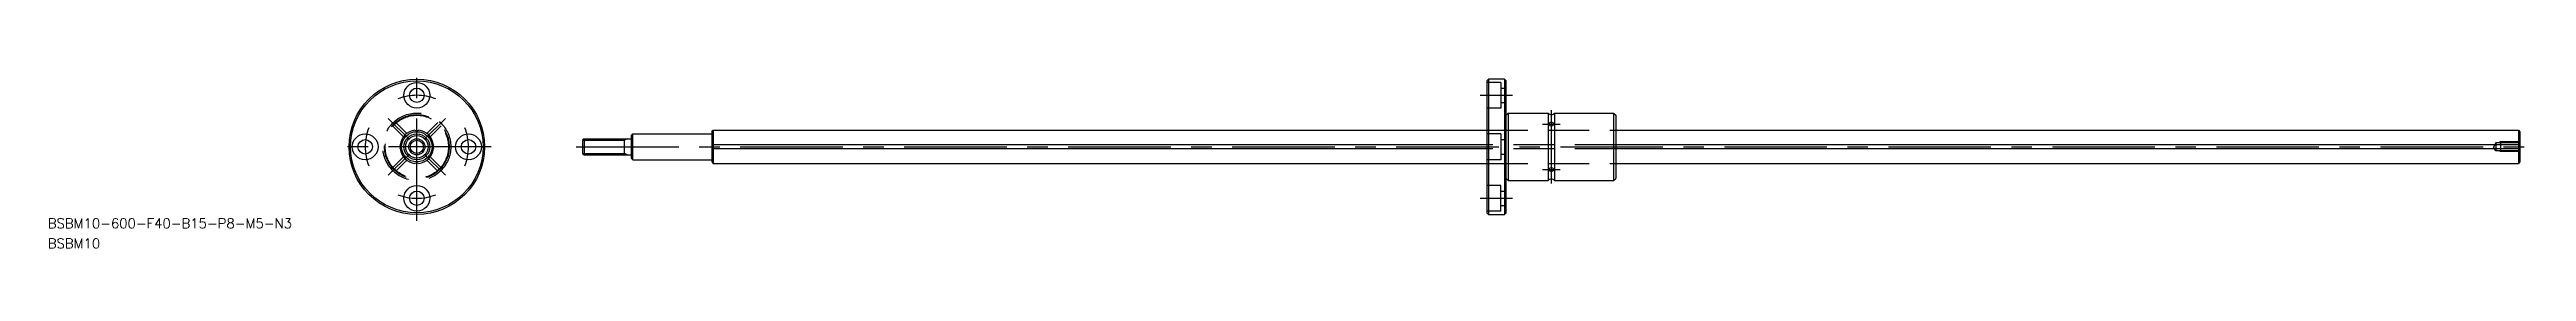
# Model space of a CAD drawing. Extents: x -114 to 653, y -32 to 23.
import ezdxf

# ---------------------------------------------------------------- set-up
doc = ezdxf.new("R2010")
doc.units = 0
doc.linetypes.add('CENTER', pattern=[50.8, 31.75, -6.35, 6.35, -6.35])
doc.linetypes.add('DASHED', pattern=[19.05, 12.7, -6.35])
doc.layers.get('0').update_dxf_attribs({"linetype": 'CONTINUOUS'})
doc.layers.add('CENTER', color=1, linetype='CENTER')
doc.styles.get("Standard").update_dxf_attribs({"font": 'txt.shx', "height": 3, "bigfont": 'bigfont.shx'})

# ---------------------------------------------------------------- blocks, each defined once
blk = doc.blocks.new('*U2')
at = {"color": 7, "linetype": 'CONTINUOUS'}
blk.add_text('BSBM10-600-F40-B15-P8-M5-N3', height=3, dxfattribs=at).set_placement((-114.27, -25.28))
blk = doc.blocks.new('*U3')
at = {"color": 7, "linetype": 'CONTINUOUS'}
blk.add_text('BSBM10', height=3, dxfattribs=at).set_placement((-114.27, -31.5))

msp = doc.modelspace()

# ---------------------------------------------------------------- linework, layer by layer
at = {"color": 7, "linetype": 'CONTINUOUS'}
for p, q in [((331.85, 21), (331.35, 20.5)), ((331.35, 20.5), (331.35, -20.5)), ((331.85, 21), (331.85, -21)), ((336.85, 21), (331.85, 21)), ((336.85, 21), (336.85, -21)), ((336.85, 21), (337.35, 20.5)), ((337.35, -20.5), (337.35, 20.5)), ((337.35, 9.9), (337.95, 10.5)), ((337.95, 10.5), (337.95, -10.5)), ((337.95, 10.5), (350.35, 10.5)), ((350.35, 10.5), (350.35, -10.5)), ((352.35, 10.5), (352.35, -10.5)), ((352.35, 10.5), (370.65, 10.5)), ((370.65, 10.5), (370.65, -10.5)), ((370.65, 10.5), (371.35, 9.8)), ((371.35, 9.8), (371.35, -9.8)), ((51.79, 2.5), (51.35, 2.07)), ((51.35, 2.07), (51.35, -2.07)), ((51.79, 2.5), (51.79, -2.5)), ((51.79, 2.5), (66.35, 2.5)), ((64.35, -2.5), (64.35, 2.5)), ((66.85, 4), (66.35, 3.5)), ((66.35, 3.5), (66.35, -3.5)), ((66.85, 4), (91.35, 4)), ((66.85, -4), (66.85, 4)), ((91.35, 4.7), (91.82, 5.16)), ((91.35, 4.7), (91.35, -4.7)), ((91.82, 5.16), (331.35, 5.16)), ((91.85, -5.16), (91.85, 5.16)), ((331.35, 0.6), (91.85, 0.6)), ((371.35, 5.16), (650.89, 5.16)), ((650.85, 0.6), (371.35, 0.6)), ((650.85, 5.16), (650.85, -5.16)), ((650.89, 5.16), (651.35, 4.7)), ((651.35, 4.7), (651.35, -4.7)), ((51.35, -2.07), (51.79, -2.5)), ((51.79, -2.5), (66.35, -2.5)), ((66.35, -3.5), (66.85, -4)), ((66.85, -4), (91.35, -4)), ((91.35, -4.7), (91.82, -5.16)), ((91.82, -5.16), (331.35, -5.16)), ((331.35, -0.6), (91.85, -0.6)), ((650.85, -0.6), (371.35, -0.6)), ((371.35, -5.16), (650.89, -5.16)), ((651.35, -4.7), (650.89, -5.16)), ((337.95, -10.5), (337.35, -9.9)), ((337.95, -10.5), (350.35, -10.5)), ((352.35, -10.5), (370.65, -10.5)), ((370.65, -10.5), (371.35, -9.8)), ((331.35, -20.5), (331.85, -21)), ((331.85, -21), (336.85, -21)), ((337.35, -20.5), (336.85, -21))]:
    msp.add_line(p, q, dxfattribs=at)
at = {"color": 3, "linetype": 'DASHED'}
for p, q in [((335.75, 20), (331.35, 20)), ((335.75, 20), (335.75, 12)), ((335.75, 18.25), (337.35, 18.25)), ((335.75, 12), (331.35, 12)), ((335.75, 13.75), (337.35, 13.75)), ((-4.17, 3.11), (-7.58, 6.52)), ((-3.11, 4.17), (-6.52, 7.58)), ((3.11, 4.17), (6.52, 7.58)), ((4.17, 3.11), (7.58, 6.52)), ((331.35, 5.16), (371.35, 5.16)), ((335.75, 4), (331.35, 4)), ((371.35, 0.6), (331.35, 0.6)), ((335.75, 4), (335.75, -4)), ((335.75, 2.25), (337.35, 2.25)), ((643.85, 1.23), (643.15, 0)), ((643.85, -1.23), (643.15, 0)), ((643.85, 1.23), (643.85, -1.23)), ((651.35, 1.23), (643.85, 1.23)), ((645.35, 1.5), (644.89, 1.23)), ((645.35, 1.5), (645.35, -1.5)), ((651.35, 1.5), (645.35, 1.5)), ((-4.17, -3.11), (-7.58, -6.52)), ((-3.11, -4.17), (-6.52, -7.58)), ((3.11, -4.17), (6.52, -7.58)), ((4.17, -3.11), (7.58, -6.52)), ((371.35, -0.6), (331.35, -0.6)), ((335.75, -4), (331.35, -4)), ((331.35, -5.16), (371.35, -5.16)), ((335.75, -2.25), (337.35, -2.25)), ((651.35, -1.23), (643.85, -1.23)), ((645.35, -1.5), (644.89, -1.23)), ((651.35, -1.5), (645.35, -1.5)), ((335.75, -12), (331.35, -12)), ((335.75, -20), (335.75, -12)), ((335.75, -13.75), (337.35, -13.75)), ((335.75, -20), (331.35, -20)), ((335.75, -18.25), (337.35, -18.25))]:
    msp.add_line(p, q, dxfattribs=at)
at = {"color": 3, "linetype": 'CONTINUOUS'}
for p, q in [((51.35, 2.07), (64.35, 2.07)), ((65.1, 2.5), (64.35, 2.07)), ((51.35, -2.07), (64.35, -2.07)), ((65.1, -2.5), (64.35, -2.07))]:
    msp.add_line(p, q, dxfattribs=at)
at = {"color": 7, "linetype": 'CONTINUOUS'}
for centre, radius in [((0, 0), 21), ((0, 0), 20.5), ((0, 16), 4), ((0, 16), 2.25), ((-16, 0), 4), ((-16, 0), 2.25), ((0, 0), 4.7), ((0, 0), 4), ((0, 0), 3.5), ((0, 0), 2.5), ((16, 0), 4), ((16, 0), 2.25), ((0, -16), 4), ((0, -16), 2.25)]:
    msp.add_circle(centre, radius, dxfattribs=at)
at = {"color": 3, "linetype": 'DASHED'}
for radius in [10.5, 10, 9.8]:
    msp.add_circle((0, 0), radius, dxfattribs=at)
at = {"color": 3, "linetype": 'CONTINUOUS'}
msp.add_circle((0, 0), 2.07, dxfattribs=at)
at = {"color": 7, "linetype": 'CONTINUOUS'}
for centre, radius, start, end in [((351.35, 11.25), 1.25, 216.8699, 323.1301), ((0, 0), 5.2, 96.67213, 173.32787), ((-6.19, 0), 1.19, 329.48856, 30.51144), ((0, 6.19), 1.19, 239.48856, 300.51144), ((0, 0), 5.2, 6.67213, 83.32787), ((6.19, 0), 1.19, 149.48856, 210.51144), ((351.09, 7.05), 0.49, 114.12209, 177.08548), ((351.19, 7.12), 0.583, 184.73215, 240.93282), ((351.35, 6.33), 1.25, 68.30725, 111.69275), ((351.35, 7.72), 1.2, 247.81173, 292.18827), ((351.52, 7.12), 0.583, 299.06718, 355.26785), ((351.62, 7.05), 0.49, 2.91452, 65.87791), ((0, 0), 5.2, 186.67213, 263.32787), ((0, -6.19), 1.19, 59.48856, 120.51144), ((0, 0), 5.2, 276.67213, 353.32787), ((351.19, -7.12), 0.583, 119.06718, 175.26785), ((351.09, -7.05), 0.49, 182.91452, 245.87791), ((351.35, -6.33), 1.25, 248.30725, 291.69275), ((351.35, -7.72), 1.2, 67.81173, 112.18827), ((351.52, -7.12), 0.583, 4.73215, 60.93282), ((351.62, -7.05), 0.49, 294.12209, 357.08548), ((351.35, -11.25), 1.25, 36.8699, 143.1301)]:
    msp.add_arc(centre, radius, start, end, dxfattribs=at)
at = {"layer": 'CENTER', "color": 1, "linetype": 'CENTER'}
for p, q in [((0, -23), (0, 23)), ((329.35, 16), (339.35, 16)), ((-2.26, 2.26), (-8.84, 8.84)), ((2.26, 2.26), (8.84, 8.84)), ((351.35, 11.34), (351.35, -11.39)), ((23.02, 0), (-22.98, 0)), ((49.35, 0), (653.35, 0)), ((348.61, 7.07), (354.1, 7.07)), ((-2.26, -2.26), (-8.84, -8.84)), ((2.26, -2.26), (8.84, -8.84)), ((348.61, -7.07), (354.1, -7.07)), ((329.35, -16), (339.35, -16))]:
    msp.add_line(p, q, dxfattribs=at)
for start, end in [(68.47652, 111.52348), (158.47652, 201.52348), (338.47652, 21.52348), (248.47652, 291.52348)]:
    msp.add_arc((0, 0), 16, start, end, dxfattribs=at)

# ---------------------------------------------------------------- block references
at = {"color": 7, "linetype": 'CONTINUOUS'}
for name in ['*U2', '*U3']:
    msp.add_blockref(name, (0, 0), dxfattribs=at)

doc.saveas('drawing.dxf')
